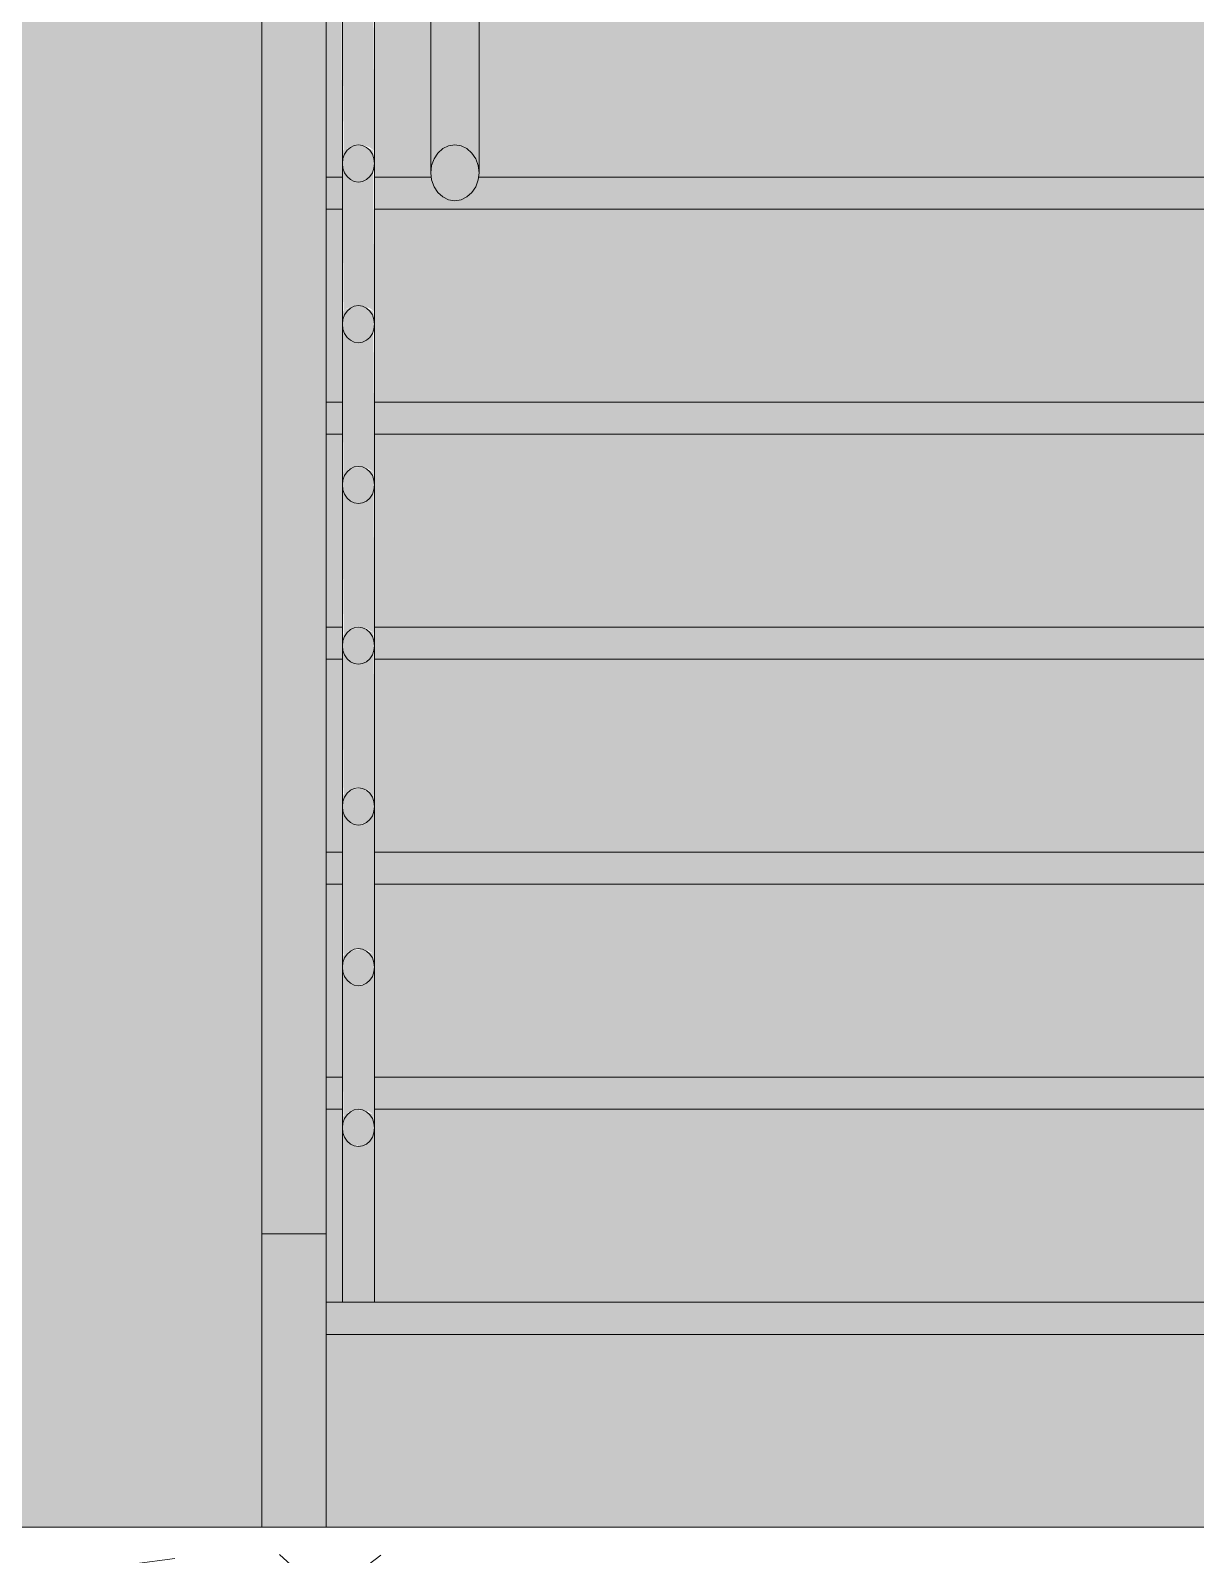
# Model space of a CAD drawing. Header units: inches. Extents: x 1352 to 6578, y -201 to 490.
# Drawn here: x 4771.48 to 4807.72, y -0.85 to 46.56 of the extents above; entities that cross this region are included whole.
import ezdxf

# ---------------------------------------------------------------- set-up
doc = ezdxf.new("R2010")
doc.units = ezdxf.units.IN
doc.header["$MEASUREMENT"] = 0
doc.linetypes.add('Grid Line 1_2_', pattern=[0.875, 0.5, -0.125, 0.125, -0.125])
for name, color, linetype, lineweight in [('A-FLOR-HRAL', 11, 'Continuous', 9), ('A-FLOR-LEVL', 51, 'Continuous', 9), ('A-ROOF', 132, 'Continuous', 13), ('C-BLDG-PADS', 91, 'Continuous', 13), ('S-STRS', 31, 'Continuous', 9)]:
    doc.layers.add(name, color=color, linetype=linetype, lineweight=lineweight)

# ---------------------------------------------------------------- blocks, each defined once
blk = doc.blocks.new('Walls 1 - Walls 1-1277454-BUILDING SECTION - NORTH_SOUTH - LOOKING EAST AT MEZZANINE')
at = {"layer": 'A-ROOF', "lineweight": 9}
h = blk.add_hatch(color=254, dxfattribs=at)
h.paths.add_polyline_path([(-11844.015, 0), (-11842.919, 0), (-11842.919, 102), (-11840.919, 102), (-11840.919, 98), (-11840.669, 98), (-11840.643, 139.444), (-11840.568, 139.625), (-11840.352, 139.854), (-11840.294, 139.9), (-11840.113, 139.974), (-11839.725, 140), (-11790.145, 140), (-11790.145, 264), (-11916.699, 264), (-11916.699, 0), (-11874.09, 0)], flags=0)
h.paths.add_polyline_path([(-11839.169, 98), (-11837.669, 98), (-11837.669, 103), (-11839.169, 103), (-11839.169, 98.225)], flags=0)
h.paths.add_polyline_path([(-11836.169, 98), (-11823.645, 98), (-11823.645, 103), (-11836.169, 103), (-11836.169, 98.225)], flags=0)
h.paths.add_polyline_path([(-11822.645, 98), (-11790.145, 98), (-11790.145, 103), (-11822.645, 103), (-11822.645, 98.225)], flags=0)
h.paths.add_polyline_path([(-11822.292, 104), (-11790.145, 104), (-11790.145, 108), (-11822.645, 108), (-11822.645, 104)], flags=0)
h.paths.add_polyline_path([(-11836.169, 104), (-11823.645, 104), (-11823.645, 108), (-11836.169, 108), (-11836.169, 105.163)], flags=0)
h.paths.add_polyline_path([(-11838.584, 104), (-11837.669, 104), (-11837.669, 108), (-11839.169, 108), (-11839.169, 104)], flags=0)
h.paths.add_polyline_path([(-11839.169, 109), (-11837.669, 109), (-11837.669, 113), (-11839.169, 113), (-11839.169, 112.101)], flags=0)
h.paths.add_polyline_path([(-11836.169, 109), (-11823.645, 109), (-11823.645, 113), (-11836.169, 113), (-11836.169, 112.101)], flags=0)
h.paths.add_polyline_path([(-11807.811, 109), (-11790.145, 109), (-11790.145, 113), (-11822.645, 113), (-11822.645, 109), (-11815.052, 109)], flags=0)
h.paths.add_polyline_path([(-11790.145, 114), (-11790.145, 118), (-11822.645, 118), (-11822.645, 114), (-11793.329, 114)], flags=0)
h.paths.add_polyline_path([(-11836.169, 114), (-11823.645, 114), (-11823.645, 118), (-11836.169, 118), (-11836.169, 115.571)], flags=0)
h.paths.add_polyline_path([(-11839.169, 114), (-11837.669, 114), (-11837.669, 118), (-11839.169, 118), (-11839.169, 115.571)], flags=0)
h.paths.add_polyline_path([(-11829.533, 119), (-11823.645, 119.04), (-11823.645, 123), (-11836.169, 123), (-11836.169, 119), (-11833.153, 119)], flags=0)
h.paths.add_polyline_path([(-11822.645, 119), (-11790.145, 119.04), (-11790.145, 123), (-11822.645, 123), (-11822.645, 119.04)], flags=0)
h.paths.add_polyline_path([(-11839.169, 119), (-11837.669, 119.04), (-11837.669, 123), (-11839.169, 123), (-11839.169, 119.04)], flags=0)
h.paths.add_polyline_path([(-11839.169, 124), (-11837.669, 124), (-11837.669, 128), (-11839.169, 128), (-11839.169, 125.978)], flags=0)
h.paths.add_polyline_path([(-11822.645, 124), (-11790.145, 124), (-11790.145, 128), (-11822.645, 128), (-11822.645, 125.978)], flags=0)
h.paths.add_polyline_path([(-11823.645, 124), (-11823.645, 128), (-11836.169, 128), (-11836.169, 124), (-11829.533, 124)], flags=0)
h.paths.add_polyline_path([(-11815.052, 129), (-11790.145, 129), (-11790.145, 132.5), (-11822.645, 132.5), (-11822.645, 129), (-11822.292, 129)], flags=0)
h.paths.add_polyline_path([(-11829.533, 129), (-11823.645, 129), (-11823.645, 132.5), (-11836.169, 132.5), (-11836.169, 129)], flags=0)
h.paths.add_polyline_path([(-11839.169, 129), (-11837.669, 129), (-11837.702, 133), (-11839.169, 133), (-11839.169, 129.447)], flags=0)
h.paths.add_polyline_path([(-11836.919, 134), (-11823.645, 134), (-11823.645, 138.5), (-11839.169, 138.5), (-11839.169, 134), (-11837.113, 134)], flags=0)
h.paths.add_polyline_path([(-11822.645, 134), (-11790.145, 134), (-11790.145, 138.5), (-11822.645, 138.5), (-11822.645, 136.385)], flags=0)
blk = doc.blocks.new('Railing - 1_-1447358-BUILDING SECTION - NORTH_SOUTH - LOOKING EAST AT MEZZANINE')
at = {"layer": 'A-FLOR-HRAL'}
h = blk.add_hatch(color=254, dxfattribs=at)
h.paths.add_polyline_path([(-11840.419, 7), (-11839.419, 7), (-11839.436, 12.271), (-11839.565, 12.012), (-11839.791, 11.862), (-11839.905, 11.862), (-11839.902, 12.98), (-11839.607, 12.941), (-11839.503, 12.871), (-11839.426, 12.757), (-11839.419, 12.922), (-11839.436, 17.271), (-11839.565, 17.012), (-11839.789, 16.862), (-11840.135, 16.903), (-11840.272, 17.012), (-11840.402, 17.271), (-11840.419, 17.271), (-11840.389, 12.83), (-11840.048, 12.999), (-11839.935, 12.98), (-11839.932, 11.862), (-11840.048, 11.862), (-11840.272, 12.012), (-11840.402, 12.271), (-11840.419, 12.271), (-11840.419, 8.028)], flags=0)
h.paths.add_polyline_path([(-11839.419, 17.713), (-11839.437, 22.267), (-11839.566, 22.011), (-11839.789, 21.862), (-11840.136, 21.904), (-11840.272, 22.012), (-11840.402, 22.271), (-11840.419, 22.271), (-11840.386, 17.83), (-11840.048, 17.998), (-11839.652, 17.953), (-11839.486, 17.858), (-11839.423, 17.742)], flags=0)
h.paths.add_polyline_path([(-11839.419, 22.713), (-11839.444, 27.247), (-11839.579, 27), (-11839.789, 26.862), (-11840.1, 26.887), (-11840.272, 27.012), (-11840.402, 27.277), (-11840.419, 27.067), (-11840.382, 22.83), (-11840.048, 22.997), (-11839.657, 22.957), (-11839.43, 22.78)], flags=0)
h.paths.add_polyline_path([(-11839.419, 27.713), (-11839.45, 32.233), (-11839.565, 32.012), (-11839.789, 31.862), (-11840.083, 31.879), (-11840.277, 32.018), (-11840.402, 32.271), (-11840.419, 32.132), (-11840.378, 27.83), (-11840.048, 27.995), (-11839.652, 27.955), (-11839.436, 27.819), (-11839.424, 27.747)], flags=0)
h.paths.add_polyline_path([(-11839.419, 32.713), (-11839.456, 37.216), (-11839.576, 37.002), (-11839.791, 36.862), (-11840.066, 36.87), (-11840.276, 37.017), (-11840.402, 37.271), (-11840.419, 37.132), (-11840.387, 32.823), (-11840.048, 32.994), (-11839.646, 32.952), (-11839.436, 32.819)], flags=0)
h.paths.add_polyline_path([(-11839.419, 37.713), (-11839.462, 42.198), (-11839.565, 42.012), (-11839.789, 41.862), (-11840.06, 41.868), (-11840.276, 42.017), (-11840.402, 42.271), (-11840.419, 42.271), (-11840.381, 37.824), (-11840.272, 37.922), (-11840.23, 37.934), (-11839.919, 38.006), (-11839.565, 37.923), (-11839.56, 37.919), (-11839.436, 37.819)], flags=0)
h.paths.add_polyline_path([(-11839.419, 42.713), (-11839.457, 47.457), (-11839.486, 47.416), (-11839.725, 47.293), (-11840.067, 47.281), (-11840.303, 47.38), (-11840.419, 47.491), (-11840.375, 42.826), (-11840.048, 42.992), (-11840.018, 42.991), (-11839.789, 42.991), (-11839.756, 42.985), (-11839.561, 42.921), (-11839.436, 42.819), (-11839.42, 42.718)], flags=0)
blk.add_hatch(color=254, dxfattribs=at).paths.add_polyline_path([(-11839.72, 47.295), (-11839.518, 47.392), (-11839.669, 47.32)], flags=0)
at = {"layer": 'A-FLOR-HRAL', "color": 8}
for p, q in [((-11840.419, 47.555), (-11840.419, 7)), ((-11839.419, 7), (-11839.419, 47.555)), ((-11840.419, 7), (-11839.419, 7))]:
    blk.add_line(p, q, dxfattribs=at)
at = {"layer": 'A-FLOR-HRAL', "color": 8, "flags": 128}
for points in [[(-11839.967, 47.265), (-11840.03, 47.271), (-11840.23, 47.327), (-11840.369, 47.429)], [(-11839.468, 47.429), (-11839.607, 47.327), (-11839.807, 47.271), (-11839.87, 47.265)]]:
    blk.add_lwpolyline(points, dxfattribs=at)
blk = doc.blocks.new('Railing - Railing-1447301-BUILDING SECTION - NORTH_SOUTH - LOOKING EAST AT MEZZANINE')
at = {"layer": 'A-FLOR-HRAL'}
h = blk.add_hatch(color=254, dxfattribs=at)
h.paths.add_polyline_path([(-11839.669, 42.968), (-11839.962, 43), (-11840.169, 42.953), (-11840.169, 42.922), (-11839.912, 42.999), (-11839.669, 42.953)], flags=0)
h.paths.add_polyline_path([(-11839.419, 42.421), (-11839.463, 42.826), (-11839.669, 42.922), (-11839.486, 42.711), (-11839.419, 42.426)], flags=0)
h.paths.add_polyline_path([(-11840.419, 42.421), (-11840.346, 42.719), (-11840.244, 42.928), (-11840.274, 42.922), (-11840.402, 42.819), (-11840.419, 42.571)], flags=0)
for points in [[(-11840.048, 41.862), (-11839.784, 41.864), (-11839.562, 42.017), (-11839.436, 42.271), (-11839.436, 42.571), (-11839.565, 42.83), (-11839.793, 42.98), (-11840.061, 42.974), (-11840.277, 42.824), (-11840.402, 42.571), (-11840.394, 42.25), (-11840.272, 42.012), (-11840.049, 41.862)], [(-11839.924, 36.862), (-11839.772, 36.87), (-11839.562, 37.017), (-11839.436, 37.271), (-11839.436, 37.571), (-11839.578, 37.842), (-11839.789, 37.98), (-11840.062, 37.974), (-11840.277, 37.824), (-11840.402, 37.571), (-11840.394, 37.25), (-11840.262, 37.002), (-11840.048, 36.862), (-11839.931, 36.862)], [(-11839.85, 31.862), (-11839.754, 31.879), (-11839.561, 32.018), (-11839.436, 32.271), (-11839.436, 32.571), (-11839.565, 32.83), (-11839.789, 32.98), (-11840.079, 32.965), (-11840.277, 32.824), (-11840.402, 32.571), (-11840.394, 32.25), (-11840.272, 32.012), (-11840.048, 31.862), (-11839.913, 31.862)], [(-11839.864, 26.862), (-11839.737, 26.887), (-11839.565, 27.012), (-11839.435, 27.277), (-11839.436, 27.571), (-11839.565, 27.83), (-11839.789, 27.98), (-11840.097, 27.957), (-11840.272, 27.83), (-11840.402, 27.568), (-11840.394, 27.25), (-11840.259, 27), (-11840.048, 26.862), (-11839.913, 26.862)], [(-11839.878, 21.862), (-11839.701, 21.904), (-11839.565, 22.012), (-11839.436, 22.271), (-11839.438, 22.577), (-11839.565, 22.83), (-11839.789, 22.98), (-11840.114, 22.949), (-11840.272, 22.83), (-11840.402, 22.571), (-11840.394, 22.25), (-11840.272, 22.011), (-11840.048, 21.862), (-11839.913, 21.862)], [(-11839.913, 16.862), (-11839.703, 16.903), (-11839.565, 17.012), (-11839.436, 17.271), (-11839.436, 17.571), (-11839.565, 17.83), (-11839.789, 17.98), (-11840.131, 17.941), (-11840.272, 17.83), (-11840.402, 17.571), (-11840.394, 17.25), (-11840.272, 17.011), (-11840.048, 16.862), (-11839.919, 16.862)]]:
    blk.add_hatch(color=254, dxfattribs=at).paths.add_polyline_path(points, flags=0)
h = blk.add_hatch(color=254, dxfattribs=at)
h.paths.add_polyline_path([(-11839.669, 37.967), (-11840.004, 37.993), (-11840.174, 37.964), (-11840.402, 37.819), (-11840.419, 37.571), (-11840.394, 37.592), (-11840.272, 37.83), (-11840.048, 37.98), (-11839.789, 37.98), (-11839.669, 37.954)], flags=0)
h.paths.add_polyline_path([(-11839.419, 37.421), (-11839.456, 37.824), (-11839.646, 37.902), (-11839.486, 37.711), (-11839.436, 37.571)], flags=0)
h = blk.add_hatch(color=254, dxfattribs=at)
h.paths.add_polyline_path([(-11840.169, 32.922), (-11839.912, 32.999), (-11840.079, 32.984), (-11840.169, 32.955)], flags=0)
h.paths.add_polyline_path([(-11840.272, 32.83), (-11840.208, 32.942), (-11840.272, 32.903)], flags=0)
h.paths.add_polyline_path([(-11840.419, 32.421), (-11840.352, 32.711), (-11840.272, 32.83), (-11840.277, 32.919), (-11840.402, 32.819), (-11840.419, 32.571)], flags=0)
h.paths.add_polyline_path([(-11839.419, 32.421), (-11839.45, 32.823), (-11839.646, 32.902), (-11839.486, 32.711), (-11839.436, 32.571)], flags=0)
h = blk.add_hatch(color=254, dxfattribs=at)
h.paths.add_polyline_path([(-11839.669, 27.965), (-11840.03, 27.995), (-11840.169, 27.956), (-11840.169, 27.922), (-11839.919, 28), (-11839.669, 27.956)], flags=0)
h.paths.add_polyline_path([(-11839.419, 27.421), (-11839.459, 27.83), (-11839.652, 27.907), (-11839.486, 27.711), (-11839.427, 27.497)], flags=0)
h.paths.add_polyline_path([(-11840.419, 27.421), (-11840.352, 27.711), (-11840.23, 27.937), (-11840.355, 27.854), (-11840.419, 27.628), (-11840.419, 27.499)], flags=0)
h = blk.add_hatch(color=254, dxfattribs=at)
h.paths.add_polyline_path([(-11840.169, 22.922), (-11839.919, 23), (-11840.048, 22.997), (-11840.169, 22.958)], flags=0)
h.paths.add_polyline_path([(-11840.419, 22.421), (-11840.352, 22.711), (-11840.23, 22.938), (-11840.352, 22.859), (-11840.419, 22.713), (-11840.419, 22.571)], flags=0)
h.paths.add_polyline_path([(-11839.419, 22.421), (-11839.456, 22.83), (-11839.657, 22.912), (-11839.486, 22.711), (-11839.429, 22.514)], flags=0)
h = blk.add_hatch(color=254, dxfattribs=at)
h.paths.add_polyline_path([(-11840.169, 17.922), (-11839.919, 18), (-11840.085, 17.986), (-11840.169, 17.959)], flags=0)
h.paths.add_polyline_path([(-11840.419, 17.421), (-11840.352, 17.711), (-11840.23, 17.94), (-11840.352, 17.858), (-11840.419, 17.713), (-11840.419, 17.571)], flags=0)
h.paths.add_polyline_path([(-11839.419, 17.421), (-11839.452, 17.83), (-11839.663, 17.917), (-11839.481, 17.698), (-11839.423, 17.459)], flags=0)
h = blk.add_hatch(color=254, dxfattribs=at)
h.paths.add_polyline_path([(-11840.419, 12.421), (-11840.352, 12.711), (-11840.23, 12.941), (-11840.334, 12.871), (-11840.412, 12.757), (-11840.419, 12.571)], flags=0)
h.paths.add_polyline_path([(-11839.419, 12.421), (-11839.448, 12.83), (-11839.669, 12.922), (-11839.483, 12.704), (-11839.425, 12.48)], flags=0)
h = blk.add_hatch(color=254, dxfattribs=at)
h.paths.add_polyline_path([(-11839.789, 11.862), (-11839.565, 12.012), (-11839.436, 12.271), (-11839.436, 12.571), (-11839.565, 12.83), (-11839.789, 12.98), (-11839.902, 12.958), (-11839.905, 11.862), (-11839.791, 11.862)], flags=0)
h.paths.add_polyline_path([(-11840.048, 11.862), (-11839.932, 11.88), (-11839.935, 12.98), (-11840.048, 12.98), (-11840.272, 12.83), (-11840.402, 12.571), (-11840.394, 12.25), (-11840.272, 12.012), (-11840.152, 11.912)], flags=0)
at = {"layer": 'A-FLOR-HRAL', "color": 8}
for p, q in [((-11840.419, 43.531), (-11840.419, 42.421)), ((-11839.419, 42.421), (-11839.419, 43.514)), ((-11840.419, 38.531), (-11840.419, 37.421)), ((-11839.419, 37.421), (-11839.419, 38.517)), ((-11840.419, 33.531), (-11840.419, 32.421)), ((-11839.419, 32.421), (-11839.419, 33.519)), ((-11840.419, 28.521), (-11840.419, 27.421)), ((-11839.419, 27.421), (-11839.419, 28.521)), ((-11840.419, 23.524), (-11840.419, 22.421)), ((-11839.419, 22.421), (-11839.419, 23.524)), ((-11840.419, 18.526), (-11840.419, 17.421)), ((-11839.419, 17.421), (-11839.419, 18.526)), ((-11840.419, 13.528), (-11840.419, 12.421)), ((-11839.419, 12.421), (-11839.419, 13.528))]:
    blk.add_line(p, q, dxfattribs=at)
at = {"layer": 'A-FLOR-HRAL', "color": 8, "flags": 128}
for points in [[(-11839.419, 42.421), (-11839.436, 42.571), (-11839.486, 42.711), (-11839.565, 42.83), (-11839.669, 42.922), (-11839.789, 42.98), (-11839.919, 43), (-11840.048, 42.98), (-11840.169, 42.922), (-11840.272, 42.83), (-11840.352, 42.711), (-11840.402, 42.571), (-11840.419, 42.421)], [(-11840.419, 42.421), (-11840.402, 42.271), (-11840.352, 42.132), (-11840.272, 42.012), (-11840.169, 41.92), (-11840.048, 41.862), (-11839.919, 41.842), (-11839.789, 41.862), (-11839.669, 41.92), (-11839.565, 42.012), (-11839.486, 42.132), (-11839.436, 42.271), (-11839.419, 42.421)], [(-11839.419, 37.421), (-11839.436, 37.571), (-11839.486, 37.711), (-11839.565, 37.83), (-11839.669, 37.922), (-11839.789, 37.98), (-11839.919, 38), (-11840.048, 37.98), (-11840.169, 37.922), (-11840.272, 37.83), (-11840.352, 37.711), (-11840.402, 37.571), (-11840.419, 37.421)], [(-11840.419, 37.421), (-11840.402, 37.271), (-11840.352, 37.132), (-11840.272, 37.012), (-11840.169, 36.92), (-11840.048, 36.862), (-11839.919, 36.842), (-11839.789, 36.862), (-11839.669, 36.92), (-11839.565, 37.012), (-11839.486, 37.132), (-11839.436, 37.271), (-11839.419, 37.421)], [(-11839.419, 32.421), (-11839.436, 32.571), (-11839.486, 32.711), (-11839.565, 32.83), (-11839.669, 32.922), (-11839.789, 32.98), (-11839.919, 33), (-11840.048, 32.98), (-11840.169, 32.922), (-11840.272, 32.83), (-11840.352, 32.711), (-11840.402, 32.571), (-11840.419, 32.421)], [(-11840.419, 32.421), (-11840.402, 32.271), (-11840.352, 32.132), (-11840.272, 32.012), (-11840.169, 31.92), (-11840.048, 31.862), (-11839.919, 31.842), (-11839.789, 31.862), (-11839.669, 31.92), (-11839.565, 32.012), (-11839.486, 32.132), (-11839.436, 32.271), (-11839.419, 32.421)], [(-11839.419, 27.421), (-11839.436, 27.571), (-11839.486, 27.711), (-11839.565, 27.83), (-11839.669, 27.922), (-11839.789, 27.98), (-11839.919, 28), (-11840.048, 27.98), (-11840.169, 27.922), (-11840.272, 27.83), (-11840.352, 27.711), (-11840.402, 27.571), (-11840.419, 27.421)], [(-11840.419, 27.421), (-11840.402, 27.271), (-11840.352, 27.132), (-11840.272, 27.012), (-11840.169, 26.92), (-11840.048, 26.862), (-11839.919, 26.842), (-11839.789, 26.862), (-11839.669, 26.92), (-11839.565, 27.012), (-11839.486, 27.132), (-11839.436, 27.271), (-11839.419, 27.421)], [(-11839.419, 22.421), (-11839.436, 22.571), (-11839.486, 22.711), (-11839.565, 22.83), (-11839.669, 22.922), (-11839.789, 22.98), (-11839.919, 23), (-11840.048, 22.98), (-11840.169, 22.922), (-11840.272, 22.83), (-11840.352, 22.711), (-11840.402, 22.571), (-11840.419, 22.421)], [(-11840.419, 22.421), (-11840.402, 22.271), (-11840.352, 22.132), (-11840.272, 22.012), (-11840.169, 21.92), (-11840.048, 21.862), (-11839.919, 21.842), (-11839.789, 21.862), (-11839.669, 21.92), (-11839.565, 22.012), (-11839.486, 22.132), (-11839.436, 22.271), (-11839.419, 22.421)], [(-11839.419, 17.421), (-11839.436, 17.571), (-11839.486, 17.711), (-11839.565, 17.83), (-11839.669, 17.922), (-11839.789, 17.98), (-11839.919, 18), (-11840.048, 17.98), (-11840.169, 17.922), (-11840.272, 17.83), (-11840.352, 17.711), (-11840.402, 17.571), (-11840.419, 17.421)], [(-11840.419, 17.421), (-11840.402, 17.271), (-11840.352, 17.132), (-11840.272, 17.012), (-11840.169, 16.92), (-11840.048, 16.862), (-11839.919, 16.842), (-11839.789, 16.862), (-11839.669, 16.92), (-11839.565, 17.012), (-11839.486, 17.132), (-11839.436, 17.271), (-11839.419, 17.421)], [(-11839.419, 12.421), (-11839.436, 12.571), (-11839.486, 12.711), (-11839.565, 12.83), (-11839.669, 12.922), (-11839.789, 12.98), (-11839.919, 13), (-11840.048, 12.98), (-11840.169, 12.922), (-11840.272, 12.83), (-11840.352, 12.711), (-11840.402, 12.571), (-11840.419, 12.421)], [(-11840.419, 12.421), (-11840.402, 12.271), (-11840.352, 12.132), (-11840.272, 12.012), (-11840.169, 11.92), (-11840.048, 11.862), (-11839.919, 11.842), (-11839.789, 11.862), (-11839.669, 11.92), (-11839.565, 12.012), (-11839.486, 12.132), (-11839.436, 12.271), (-11839.419, 12.421)]]:
    blk.add_lwpolyline(points, dxfattribs=at)
blk.add_blockref('Railing - 1_-1447358-BUILDING SECTION - NORTH_SOUTH - LOOKING EAST AT MEZZANINE', (0, 0))
blk = doc.blocks.new('Handrail Type - Handrail_Internal_-1447339-BUILDING SECTION - NORTH_SOUTH - LOOKING EAST AT MEZZANINE')
at = {"layer": 'A-FLOR-HRAL'}
for points in [[(-11837.669, 42.132), (-11837.643, 42.356), (-11837.467, 42.719), (-11837.449, 42.746), (-11837.294, 42.884), (-11837.113, 42.97), (-11836.774, 42.978), (-11836.725, 42.97), (-11836.544, 42.884), (-11836.371, 42.719), (-11836.269, 42.566), (-11836.194, 42.356), (-11836.169, 42.132), (-11836.194, 133.444), (-11836.269, 133.625), (-11836.388, 133.78), (-11836.544, 133.9), (-11836.774, 133.981), (-11836.919, 134), (-11837.113, 133.974), (-11837.294, 133.9), (-11837.449, 133.78), (-11837.568, 133.625), (-11837.653, 133.367), (-11837.669, 132.916), (-11837.669, 42.566)], [(-11836.919, 41.263), (-11836.725, 41.293), (-11836.544, 41.38), (-11836.314, 41.629), (-11836.213, 41.854), (-11836.184, 42), (-11836.169, 42.132), (-11836.194, 42.356), (-11836.371, 42.719), (-11836.388, 42.746), (-11836.544, 42.884), (-11836.774, 42.978), (-11836.919, 43), (-11837.113, 42.97), (-11837.294, 42.884), (-11837.467, 42.719), (-11837.568, 42.566), (-11837.643, 42.356), (-11837.652, 41.98), (-11837.585, 41.743), (-11837.518, 41.622), (-11837.421, 41.492), (-11837.259, 41.363), (-11837.113, 41.293)]]:
    blk.add_hatch(color=254, dxfattribs=at).paths.add_polyline_path(points, flags=0)
at = {"layer": 'A-FLOR-HRAL', "color": 8}
for p, q in [((-11837.669, 133.25), (-11837.669, 42.132)), ((-11836.169, 42.132), (-11836.169, 133.25))]:
    blk.add_line(p, q, dxfattribs=at)
at = {"layer": 'A-FLOR-HRAL', "color": 8, "flags": 128}
for points in [[(-11836.169, 42.132), (-11836.194, 42.356), (-11836.269, 42.566), (-11836.388, 42.746), (-11836.544, 42.884), (-11836.725, 42.97), (-11836.919, 43), (-11837.113, 42.97), (-11837.294, 42.884), (-11837.449, 42.746), (-11837.568, 42.566), (-11837.643, 42.356), (-11837.669, 42.132)], [(-11837.669, 42.132), (-11837.643, 41.907), (-11837.568, 41.698), (-11837.449, 41.518), (-11837.294, 41.38), (-11837.113, 41.293), (-11836.919, 41.263), (-11836.725, 41.293), (-11836.544, 41.38), (-11836.388, 41.518), (-11836.269, 41.698), (-11836.194, 41.907), (-11836.169, 42.132)]]:
    blk.add_lwpolyline(points, dxfattribs=at)

msp = doc.modelspace()

# ---------------------------------------------------------------- hatches: boundary and pattern name
at = {"layer": 'C-BLDG-PADS', "lineweight": 9}
h = msp.add_hatch(dxfattribs=at)
h.set_pattern_fill('FP_18', style=0, pattern_type=2)
h.set_pattern_definition([(50, (5530.637, 126), (27.5427, -2.4099), [2.88, -31.68]), (355, (5530.637, 126), (-5.3278, 28.8843), [2.304, -25.344]), (100.451, (5532.932, 125.8), (22.2153, 26.4739), [2.448, -26.924]), (46.184, (5530.637, 133.68), (40.9819, -6.3564), [4.32, -47.52]), (96.636, (5534.052, 133.15), (35.8907, 37.4062), [3.671, -40.386]), (351.184, (5530.637, 133.68), (35.891, 37.4062), [3.456, -38.016]), (21, (5534.477, 131.76), (22.92104, -15.46073), [2.88, -31.68]), (326, (5534.477, 131.76), (9.3435, 27.8457), [2.304, -25.344]), (71.451, (5536.387, 130.472), (32.2648, 12.3844), [2.448, -26.924]), (37.5, (5530.637, 126), (0.46686, 12.78271), [1.267, -23.77, 1.267, -24.461, -25.44]), (37.5, (5530.637, 126), (0.46686, 12.78271), [-50.765, 1.267, -24.173]), (7.5, (5530.637, 126), (10.1016, 15.1451), [1.267, -13.402, 1.267, -23.194, -9.696]), (7.5, (5530.637, 126), (10.1016, 15.1451), [-39.13, 1.267, -8.429]), (327.5, (5522.074, 126), (20.49916, -0.86578), [1.267, -8.333, 1.267, -28.685, -39.744]), (327.5, (5522.074, 126), (20.49916, -0.86578), [-39.552, 1.267, -38.477]), (317.5, (5518.234, 126), (22.39478, 3.8443), [1.267, -11.213, 1.267, -18.624, -28.224]), (317.5, (5518.234, 126), (22.39478, 3.8443), [-32.371, 1.267, -26.957])])
h.paths.add_polyline_path([(4806.55152, -6), (4848.20768, -6), (4848.20768, 0), (4704.90395, 0), (4704.90395, -6), (4792.07002, -6)], flags=0)
at = {"layer": 'S-STRS'}
for points in [[(4778.68433, 9.12318), (4780.68433, 9.12318), (4780.68433, 102), (4778.68433, 102), (4778.68433, 13)], [(4780.68433, 0), (4780.68433, 9.12318), (4778.68433, 9.12318), (4778.68433, 0)], [(4813.79227, 6), (4840.68433, 6.01704), (4840.68433, 7), (4780.68433, 6.98296), (4780.68433, 6), (4806.55152, 6)], [(4780.68433, 0), (4840.68433, 0), (4840.68433, 6), (4780.68433, 6), (4780.68433, 1.08944)]]:
    msp.add_hatch(color=255, dxfattribs=at).paths.add_polyline_path(points, flags=0)
h = msp.add_hatch(color=255, dxfattribs=at)
h.paths.add_polyline_path([(4780.68433, 42), (4781.18433, 42), (4781.154, 47.51776), (4781.03481, 47.69758), (4780.93433, 48), (4780.68433, 48), (4780.68433, 42.27133)], flags=0)
h.paths.add_polyline_path([(4782.18433, 42), (4783.9493, 42), (4783.93433, 42.35645), (4783.93433, 48), (4782.41935, 48), (4782.40877, 47.907), (4782.23941, 47.55511), (4782.18433, 47.42856), (4782.18433, 42.27133)], flags=0)
h.paths.add_polyline_path([(4785.41935, 42), (4835.9493, 42), (4835.93433, 42.35645), (4835.93433, 48), (4785.43433, 48), (4785.43433, 42.13172)], flags=0)
h.paths.add_polyline_path([(4837.41935, 42), (4839.18433, 42), (4839.154, 47.51776), (4839.03481, 47.69758), (4838.93433, 48), (4837.43433, 48), (4837.43433, 42.13172)], flags=0)
h.paths.add_polyline_path([(4840.18433, 42), (4840.68433, 42), (4840.68433, 48), (4840.41935, 48), (4840.40877, 47.907), (4840.23941, 47.55511), (4840.18433, 47.42856), (4840.18433, 42.27133)], flags=0)
h = msp.add_hatch(color=255, dxfattribs=at)
h.paths.add_polyline_path([(4806.55152, 41), (4839.18433, 41.01829), (4839.18433, 42), (4837.41741, 41.98296), (4837.3526, 41.75), (4837.28866, 41.62941), (4837.19467, 41.5), (4837.04018, 41.37059), (4836.87844, 41.29303), (4836.68433, 41.26344), (4836.49021, 41.29303), (4836.30904, 41.38003), (4836.07385, 41.63868), (4835.97677, 41.85979), (4835.93433, 42), (4785.41696, 41.97902), (4785.34924, 41.74062), (4785.28209, 41.61949), (4785.18374, 41.4903), (4785.022, 41.36187), (4784.82927, 41.28554), (4784.68433, 41.26344), (4784.49021, 41.29303), (4784.30933, 41.37977), (4784.07999, 41.62941), (4783.979, 41.85355), (4783.93433, 42), (4782.18433, 41.98171), (4782.18433, 41), (4799.31077, 41)], flags=0)
h.paths.add_polyline_path([(4781.18433, 41), (4781.18433, 42), (4780.68433, 41.98296), (4780.68433, 41)], flags=0)
h.paths.add_polyline_path([(4840.18433, 41), (4840.68433, 41.01704), (4840.68433, 42), (4840.18433, 41.98296), (4840.18433, 41.00014)], flags=0)
h = msp.add_hatch(color=255, dxfattribs=at)
h.paths.add_polyline_path([(4781.18433, 35), (4781.18433, 41), (4780.68433, 41), (4780.68433, 35)], flags=0)
h.paths.add_polyline_path([(4782.18433, 35), (4839.18433, 35), (4839.18433, 41), (4782.18433, 41), (4782.18433, 35.78069)], flags=0)
h.paths.add_polyline_path([(4840.18433, 35), (4840.68433, 35), (4840.68433, 41), (4840.18433, 41), (4840.18433, 35.78069)], flags=0)
h = msp.add_hatch(color=255, dxfattribs=at)
h.paths.add_polyline_path([(4780.68433, 34), (4781.18433, 34.01704), (4781.18433, 35), (4780.68433, 34.98296), (4780.68433, 34.01704)], flags=0)
h.paths.add_polyline_path([(4792.07002, 34), (4839.18433, 34.01829), (4839.18433, 35), (4782.18433, 34.98171), (4782.18433, 34), (4784.82927, 34)], flags=0)
h.paths.add_polyline_path([(4840.18433, 34), (4840.68433, 34.01704), (4840.68433, 35), (4840.18433, 34.98296), (4840.18433, 34.00014)], flags=0)
h = msp.add_hatch(color=255, dxfattribs=at)
h.paths.add_polyline_path([(4821.03302, 28), (4839.18433, 28), (4839.18433, 34), (4782.18433, 34), (4782.18433, 28), (4813.79227, 28)], flags=0)
h.paths.add_polyline_path([(4780.68433, 28), (4781.18433, 28), (4781.18433, 34), (4780.68433, 34), (4780.68433, 28.84244)], flags=0)
h.paths.add_polyline_path([(4840.18433, 28), (4840.68433, 28), (4840.68433, 34), (4840.18433, 34), (4840.18433, 28.84244)], flags=0)
h = msp.add_hatch(color=255, dxfattribs=at)
h.paths.add_polyline_path([(4780.68433, 27), (4781.18433, 27.01704), (4781.18433, 28), (4780.68433, 27.98296), (4780.68433, 27.01704)], flags=0)
h.paths.add_polyline_path([(4840.68433, 27), (4840.68433, 28), (4840.18433, 27.98028), (4840.18433, 27)], flags=0)
h.paths.add_polyline_path([(4839.18433, 27), (4839.18433, 28), (4782.18433, 27.98028), (4782.18433, 27), (4839.1349, 27)], flags=0)
h = msp.add_hatch(color=255, dxfattribs=at)
h.paths.add_polyline_path([(4781.18433, 21), (4781.18433, 27), (4780.68433, 27), (4780.68433, 21)], flags=0)
h.paths.add_polyline_path([(4782.18433, 21), (4839.18433, 21), (4839.18433, 27), (4782.18433, 27), (4782.18433, 21.90419)], flags=0)
h.paths.add_polyline_path([(4840.18433, 21), (4840.68433, 21), (4840.68433, 27), (4840.18433, 27), (4840.18433, 21.90419)], flags=0)
h = msp.add_hatch(color=255, dxfattribs=at)
h.paths.add_polyline_path([(4780.68433, 20), (4781.18433, 20.01704), (4781.18433, 21), (4780.68433, 20.98296), (4780.68433, 20.01704)], flags=0)
h.paths.add_polyline_path([(4792.07002, 20), (4839.18433, 20.01829), (4839.18433, 21), (4782.18433, 20.98171), (4782.18433, 20), (4784.82927, 20)], flags=0)
h.paths.add_polyline_path([(4840.18433, 20), (4840.68433, 20.01704), (4840.68433, 21), (4840.18433, 20.98296), (4840.18433, 20.00014)], flags=0)
h = msp.add_hatch(color=255, dxfattribs=at)
h.paths.add_polyline_path([(4781.18433, 14), (4781.18433, 20), (4780.68433, 20), (4780.68433, 14)], flags=0)
h.paths.add_polyline_path([(4782.18433, 14), (4839.18433, 14), (4839.18433, 20), (4782.18433, 20), (4782.18433, 14.96594)], flags=0)
h.paths.add_polyline_path([(4840.18433, 14), (4840.68433, 14), (4840.68433, 20), (4840.18433, 20), (4840.18433, 14.96594)], flags=0)
h = msp.add_hatch(color=255, dxfattribs=at)
h.paths.add_polyline_path([(4813.79227, 13), (4839.18433, 13.01829), (4839.18433, 14), (4782.18433, 13.98171), (4782.18433, 13), (4806.55152, 13)], flags=0)
h.paths.add_polyline_path([(4781.18433, 13), (4781.18433, 14), (4780.68433, 13.98296), (4780.68433, 13)], flags=0)
h.paths.add_polyline_path([(4840.18433, 13), (4840.68433, 13.01704), (4840.68433, 14), (4840.18433, 13.98296), (4840.18433, 13.00014)], flags=0)
h = msp.add_hatch(color=255, dxfattribs=at)
h.paths.add_polyline_path([(4781.18433, 7), (4781.18433, 13), (4780.68433, 13), (4780.68433, 7)], flags=0)
h.paths.add_polyline_path([(4782.18433, 7), (4839.18433, 7), (4839.18433, 13), (4782.18433, 13), (4782.18433, 8.02769)], flags=0)
h.paths.add_polyline_path([(4840.68433, 7), (4840.68433, 13), (4840.18433, 12.98028), (4840.18433, 7)], flags=0)

# ---------------------------------------------------------------- linework, layer by layer
at = {"layer": 'A-FLOR-LEVL', "linetype": 'Grid Line 1_2_'}
msp.add_line((4507.10355, 0), (6554.16999, 0), dxfattribs=at)
at = {"layer": 'C-BLDG-PADS', "lineweight": 9}
msp.add_line((4848.20768, 0), (4603.81052, 0), dxfattribs=at)
at = {"layer": 'S-STRS', "color": 8}
for p, q in [((4778.68433, 102), (4778.68433, 9.12318)), ((4780.68433, 9.12318), (4780.68433, 102)), ((4781.18433, 42), (4780.68433, 42)), ((4783.9493, 42), (4782.18433, 42)), ((4835.9493, 42), (4785.41935, 42)), ((4780.68433, 41), (4781.18433, 41)), ((4782.18433, 41), (4839.18433, 41)), ((4781.18433, 35), (4780.68433, 35)), ((4839.18433, 35), (4782.18433, 35)), ((4780.68433, 34), (4781.18433, 34)), ((4782.18433, 34), (4839.18433, 34)), ((4781.18433, 28), (4780.68433, 28)), ((4839.18433, 28), (4782.18433, 28)), ((4780.68433, 27), (4781.18433, 27)), ((4782.18433, 27), (4839.18433, 27)), ((4781.18433, 21), (4780.68433, 21)), ((4839.18433, 21), (4782.18433, 21)), ((4780.68433, 20), (4781.18433, 20)), ((4782.18433, 20), (4839.18433, 20)), ((4781.18433, 14), (4780.68433, 14)), ((4839.18433, 14), (4782.18433, 14)), ((4780.68433, 13), (4781.18433, 13)), ((4782.18433, 13), (4839.18433, 13)), ((4780.68433, 9.12318), (4778.68433, 9.12318)), ((4778.68433, 9.12318), (4778.68433, 0)), ((4780.68433, 0), (4780.68433, 9.12318)), ((4840.68433, 7), (4780.68433, 7)), ((4780.68433, 6), (4840.68433, 6))]:
    msp.add_line(p, q, dxfattribs=at)

# ---------------------------------------------------------------- block references
at = {"layer": 'A-FLOR-HRAL', "color": 8}
for name in ['Railing - Railing-1447301-BUILDING SECTION - NORTH_SOUTH - LOOKING EAST AT MEZZANINE', 'Handrail Type - Handrail_Internal_-1447339-BUILDING SECTION - NORTH_SOUTH - LOOKING EAST AT MEZZANINE']:
    msp.add_blockref(name, (16621.60307, 0), dxfattribs=at)
at = {"layer": 'A-ROOF', "color": 8, "lineweight": 9}
msp.add_blockref('Walls 1 - Walls 1-1277454-BUILDING SECTION - NORTH_SOUTH - LOOKING EAST AT MEZZANINE', (16621.60307, 0), dxfattribs=at)

doc.saveas('drawing.dxf')
